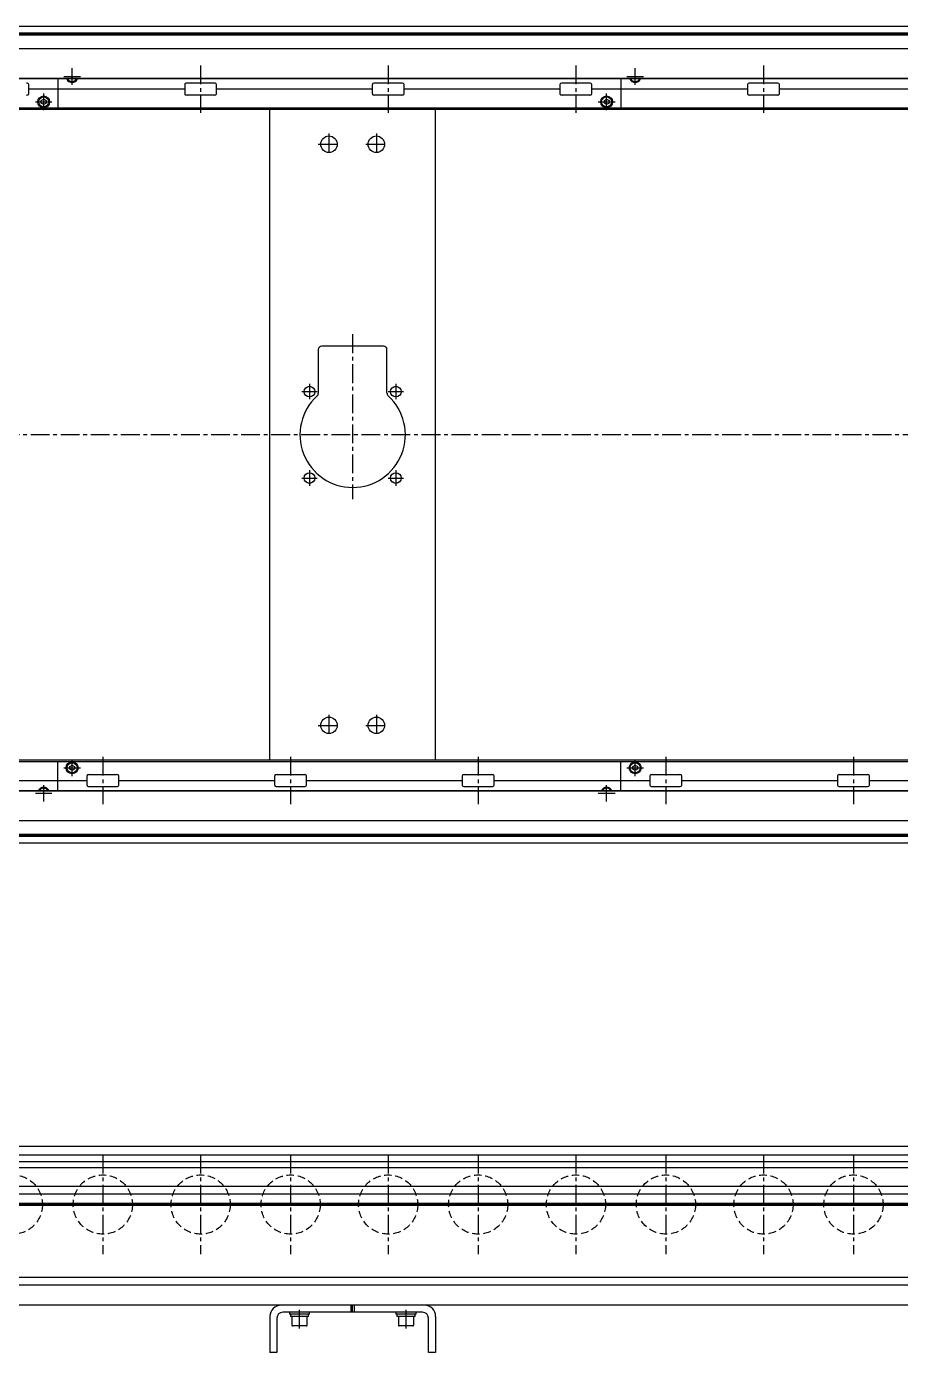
# Model space of a CAD drawing. Extents: x -10 to 4650, y -8 to 1201.
# Drawn here: x 2326 to 3064, y 28 to 1148 of the extents above; entities that cross this region are included whole.
import ezdxf

# ---------------------------------------------------------------- set-up
doc = ezdxf.new("R2010")
doc.units = 0
doc.header["$LTSCALE"] = 0.5
doc.linetypes.add('CENTER', pattern=[50.8, 31.75, -6.35, 6.35, -6.35])
doc.linetypes.add('DASHED', pattern=[19.05, 12.7, -6.35])
for name, color, linetype in [('MSM_CENTER', 1, 'CENTER'), ('MSM_CONTINUOUS', 7, 'CONTINUOUS'), ('MSM_DASHED', 4, 'DASHED')]:
    doc.layers.add(name, color=color, linetype=linetype)

msp = doc.modelspace()

# ---------------------------------------------------------------- linework, layer by layer
at = {"layer": 'MSM_CENTER'}
for p, q in [((2364.2, 1099.2), (2364.2, 1113.3)), ((2472.8, 1115.5), (2472.8, 1075.5)), ((2631.2, 1115.5), (2631.2, 1075.5)), ((2789.8, 1115.5), (2789.8, 1075.5)), ((2839.8, 1099.2), (2839.8, 1113.3)), ((2948.2, 1115.5), (2948.2, 1075.5)), ((2357.2, 1106.2), (2371.2, 1106.2)), ((2832.7, 1106.2), (2846.8, 1106.2)), ((2340.2, 1077.7), (2340.2, 1091.8)), ((2815.7, 1077.7), (2815.7, 1091.8)), ((2333.2, 1084.7), (2347.2, 1084.7)), ((2808.7, 1084.7), (2822.8, 1084.7)), ((2581.2, 1057.9), (2581.2, 1039.9)), ((2621.2, 1057.9), (2621.2, 1039.9)), ((2572.2, 1048.9), (2590.2, 1048.9)), ((2612.2, 1048.9), (2630.2, 1048.9)), ((2601.2, 888.4), (2601.2, 748.9)), ((2564.7, 846.4), (2564.7, 833.4)), ((2637.7, 846.4), (2637.7, 833.4)), ((2558.2, 839.9), (2571.2, 839.9)), ((2631.2, 839.9), (2644.2, 839.9)), ((3792.9, 803.4), (359.7, 803.4)), ((2564.7, 773.4), (2564.7, 760.4)), ((2637.7, 773.4), (2637.7, 760.4)), ((2558.2, 766.9), (2571.2, 766.9)), ((2631.2, 766.9), (2644.2, 766.9)), ((2581.2, 566.9), (2581.2, 548.9)), ((2621.2, 566.9), (2621.2, 548.9)), ((2572.2, 557.9), (2590.2, 557.9)), ((2612.2, 557.9), (2630.2, 557.9)), ((2364.2, 515), (2364.2, 529)), ((2390.2, 531.3), (2390.2, 491.3)), ((2548.8, 531.3), (2548.8, 491.3)), ((2707.2, 531.3), (2707.2, 491.3)), ((2839.8, 515), (2839.8, 529)), ((2865.8, 531.3), (2865.8, 491.3)), ((3024.2, 531.3), (3024.2, 491.3)), ((2357.2, 522), (2371.2, 522)), ((2832.7, 522), (2846.8, 522)), ((2340.2, 493.5), (2340.2, 507.5)), ((2815.7, 493.5), (2815.7, 507.5)), ((2333.2, 500.5), (2347.2, 500.5)), ((2808.7, 500.5), (2822.8, 500.5)), ((2390.2, 195), (2390.2, 111)), ((2472.8, 195), (2472.8, 111)), ((2548.8, 195), (2548.8, 111)), ((2631.2, 195), (2631.2, 111)), ((2707.2, 195), (2707.2, 111)), ((2789.8, 195), (2789.8, 111)), ((2865.8, 195), (2865.8, 111)), ((2948.2, 195), (2948.2, 111)), ((3024.2, 195), (3024.2, 111)), ((367.2, 153), (3783.3, 153)), ((2556.3, 48.4), (2556.3, 64)), ((2646.3, 48.4), (2646.3, 64))]:
    msp.add_line(p, q, dxfattribs=at)
at = {"layer": 'MSM_CONTINUOUS'}
for p, q in [((3782.8, 1148.4), (370.6, 1148.4)), ((3781.2, 1148.3), (372.2, 1148.3)), ((3756.6, 1142.9), (396.9, 1142.9)), ((3756.6, 1141.2), (396.9, 1141.2)), ((3756.5, 1142), (397, 1142)), ((3781.2, 1129.5), (372.2, 1129.5)), ((3781.2, 1104.1), (372.2, 1104.1)), ((3781.2, 1104.5), (422.2, 1104.5)), ((2327.7, 1091.5), (2327.7, 1099.5)), ((2352.2, 1104.1), (2352.2, 1079.4)), ((2364.2, 1103.9), (2363.9, 1104.1)), ((2364.6, 1104.1), (2364.2, 1103.9)), ((2459.3, 1099.5), (2459.3, 1091.5)), ((2484.2, 1100.5), (2461.3, 1100.5)), ((2486.2, 1091.5), (2486.2, 1099.5)), ((2617.8, 1099.5), (2617.8, 1091.5)), ((2642.7, 1100.5), (2619.8, 1100.5)), ((2644.7, 1091.5), (2644.7, 1099.5)), ((2776.3, 1099.5), (2776.3, 1091.5)), ((2801.2, 1100.5), (2778.3, 1100.5)), ((2803.2, 1091.5), (2803.2, 1099.5)), ((2827.8, 1104.1), (2827.8, 1079.4)), ((2839.8, 1103.9), (2839.4, 1104.1)), ((2840.1, 1104.1), (2839.8, 1103.9)), ((2934.8, 1099.5), (2934.8, 1091.5)), ((2959.7, 1100.5), (2936.8, 1100.5)), ((2961.7, 1091.5), (2961.7, 1099.5)), ((2459.3, 1095.5), (2327.7, 1095.5)), ((2338.2, 1085.9), (2340.2, 1087.1)), ((2340.2, 1087.1), (2342.2, 1085.9)), ((2484.2, 1090.5), (2461.3, 1090.5)), ((2617.8, 1095.5), (2486.2, 1095.5)), ((2642.7, 1090.5), (2619.8, 1090.5)), ((2776.3, 1095.5), (2644.7, 1095.5)), ((2801.2, 1090.5), (2778.3, 1090.5)), ((2934.8, 1095.5), (2803.2, 1095.5)), ((2813.8, 1085.9), (2815.7, 1087.1)), ((2815.7, 1087.1), (2817.8, 1085.9)), ((2959.7, 1090.5), (2936.8, 1090.5)), ((3093.3, 1095.5), (2961.7, 1095.5)), ((3778.8, 1079.4), (450.2, 1079.4)), ((3782.8, 1078.4), (450.2, 1078.4)), ((2338.2, 1083.6), (2338.2, 1085.9)), ((2340.2, 1082.4), (2338.2, 1083.6)), ((2342.2, 1083.6), (2340.2, 1082.4)), ((2342.2, 1085.9), (2342.2, 1083.6)), ((2531.2, 528.4), (2531.2, 1078.4)), ((2671.3, 528.4), (2671.3, 1078.4)), ((2813.8, 1083.6), (2813.8, 1085.9)), ((2815.7, 1082.4), (2813.8, 1083.6)), ((2817.8, 1083.6), (2815.7, 1082.4)), ((2817.8, 1085.9), (2817.8, 1083.6)), ((2572.2, 875.4), (2572.2, 838.5)), ((2627.2, 878.4), (2575.2, 878.4)), ((2630.2, 838.5), (2630.2, 875.4)), ((3782.8, 528.4), (450.2, 528.4)), ((450.2, 527.4), (3778.8, 527.4)), ((2352.2, 502.6), (2352.2, 527.4)), ((2827.8, 502.6), (2827.8, 527.4)), ((2362.2, 523.2), (2364.2, 524.4)), ((2362.2, 520.9), (2362.2, 523.2)), ((2364.2, 519.7), (2362.2, 520.9)), ((2364.2, 524.4), (2366.2, 523.2)), ((2366.2, 520.9), (2364.2, 519.7)), ((2366.2, 523.2), (2366.2, 520.9)), ((2378.8, 516.3), (2401.7, 516.3)), ((2537.3, 516.3), (2560.2, 516.3)), ((2695.8, 516.3), (2718.7, 516.3)), ((2837.8, 523.2), (2839.8, 524.4)), ((2837.8, 520.9), (2837.8, 523.2)), ((2839.8, 519.7), (2837.8, 520.9)), ((2839.8, 524.4), (2841.8, 523.2)), ((2841.8, 520.9), (2839.8, 519.7)), ((2841.8, 523.2), (2841.8, 520.9)), ((2854.3, 516.3), (2877.2, 516.3)), ((3012.8, 516.3), (3035.7, 516.3)), ((2245.2, 511.3), (2376.8, 511.3)), ((2376.8, 515.3), (2376.8, 507.3)), ((2378.8, 506.3), (2401.7, 506.3)), ((2403.7, 507.3), (2403.7, 515.3)), ((2403.7, 511.3), (2535.3, 511.3)), ((2535.3, 515.3), (2535.3, 507.3)), ((2537.3, 506.3), (2560.2, 506.3)), ((2562.2, 507.3), (2562.2, 515.3)), ((2562.2, 511.3), (2693.8, 511.3)), ((2693.8, 515.3), (2693.8, 507.3)), ((2695.8, 506.3), (2718.7, 506.3)), ((2720.7, 507.3), (2720.7, 515.3)), ((2720.7, 511.3), (2852.3, 511.3)), ((2852.3, 515.3), (2852.3, 507.3)), ((2854.3, 506.3), (2877.2, 506.3)), ((2879.2, 507.3), (2879.2, 515.3)), ((2879.2, 511.3), (3010.8, 511.3)), ((3010.8, 515.3), (3010.8, 507.3)), ((3012.8, 506.3), (3035.7, 506.3)), ((3037.7, 507.3), (3037.7, 515.3)), ((3037.7, 511.3), (3169.3, 511.3)), ((3781.2, 502.6), (372.2, 502.6)), ((3781.2, 502.2), (422.2, 502.2)), ((2339.9, 502.6), (2340.2, 502.9)), ((2340.2, 502.9), (2340.6, 502.6)), ((2815.4, 502.6), (2815.7, 502.9)), ((2815.7, 502.9), (2816.1, 502.6)), ((3781.2, 477.2), (372.2, 477.2)), ((3756.6, 465.6), (396.9, 465.6)), ((3756.6, 463.9), (396.9, 463.9)), ((3756.5, 464.7), (397, 464.7)), ((3782.8, 458.4), (370.6, 458.4)), ((3781.2, 458.4), (372.2, 458.4)), ((3781.2, 202), (372.2, 202)), ((3781.2, 194.6), (674.4, 194.6)), ((3665.2, 189), (676.6, 189)), ((3665.2, 184), (678.6, 184)), ((3565.2, 168.3), (667.2, 168.3)), ((3565.2, 161.8), (682.2, 161.8)), ((3565.2, 153.9), (682.2, 153.9)), ((3565.2, 153), (682.2, 153)), ((3565.2, 152.1), (682.2, 152.1)), ((3565.2, 91.3), (682.2, 91.3)), ((3565.2, 84.8), (679.7, 84.8)), ((3782.8, 68), (472.2, 68)), ((2599.8, 62), (2599.8, 68)), ((2601.2, 62), (2601.2, 68)), ((2602.8, 62), (2602.8, 68)), ((2531.2, 58.5), (2531.2, 28)), ((2537.2, 57), (2537.2, 28)), ((2660.2, 62), (2542.2, 62)), ((2547.8, 62), (2547.8, 60.4)), ((2564.7, 60.4), (2547.8, 60.4)), ((2548.6, 60.4), (2548.6, 58.4)), ((2563.9, 58.4), (2548.6, 58.4)), ((2549.8, 58.4), (2549.8, 51.2)), ((2562.8, 51.2), (2562.8, 58.4)), ((2563.9, 58.4), (2563.9, 60.4)), ((2564.7, 60.4), (2564.7, 62)), ((2637.7, 62), (2637.7, 60.4)), ((2654.8, 60.4), (2637.7, 60.4)), ((2638.6, 60.4), (2638.6, 58.4)), ((2653.9, 58.4), (2638.6, 58.4)), ((2639.8, 58.4), (2639.8, 51.2)), ((2652.8, 51.2), (2652.8, 58.4)), ((2653.9, 58.4), (2653.9, 60.4)), ((2654.8, 60.4), (2654.8, 62)), ((2665.2, 28), (2665.2, 57)), ((2671.3, 58.5), (2671.3, 28)), ((2561.9, 50.4), (2550.6, 50.4)), ((2651.9, 50.4), (2640.6, 50.4)), ((2537.2, 28), (2531.2, 28)), ((2671.3, 28), (2665.2, 28))]:
    msp.add_line(p, q, dxfattribs=at)
for centre, radius in [((2340.2, 1084.7), 5), ((2340.2, 1084.7), 4.25), ((2815.7, 1084.7), 5), ((2815.7, 1084.7), 4.25), ((2581.2, 1048.9), 7), ((2621.2, 1048.9), 7), ((2564.7, 839.9), 4.5), ((2637.7, 839.9), 4.5), ((2564.7, 766.9), 4.5), ((2637.7, 766.9), 4.5), ((2581.2, 557.9), 7), ((2621.2, 557.9), 7), ((2364.2, 522), 5), ((2839.8, 522), 5), ((2364.2, 522), 4.25), ((2839.8, 522), 4.25)]:
    msp.add_circle(centre, radius, dxfattribs=at)
for centre, radius, start, end in [((2325.7, 1097.1), 3.41, 64.7546, 90.3313), ((2326.8, 1099.4), 0.882, 7.8973, 64.4672), ((2364.2, 1106.2), 5, 204.8346, 335.1654), ((2364.2, 1106.2), 4.25, 209.6116, 330.3884), ((2460.2, 1099.4), 0.882, 115.5328, 172.1027), ((2461.3, 1097.1), 3.41, 89.6687, 115.2454), ((2484.2, 1097.1), 3.41, 64.7546, 90.3313), ((2485.3, 1099.4), 0.882, 7.8973, 64.4672), ((2618.7, 1099.4), 0.882, 115.5328, 172.1027), ((2619.8, 1097.1), 3.41, 89.6687, 115.2454), ((2642.7, 1097.1), 3.41, 64.7546, 90.3313), ((2643.8, 1099.4), 0.882, 7.8973, 64.4672), ((2777.2, 1099.4), 0.882, 115.5328, 172.1027), ((2778.3, 1097.1), 3.41, 89.6687, 115.2454), ((2801.2, 1097.1), 3.41, 64.7546, 90.3313), ((2802.3, 1099.4), 0.882, 7.8973, 64.4672), ((2839.8, 1106.2), 5, 204.8346, 335.1654), ((2839.8, 1106.2), 4.25, 209.6116, 330.3884), ((2935.7, 1099.4), 0.882, 115.5328, 172.1027), ((2936.8, 1097.1), 3.41, 89.6687, 115.2454), ((2959.7, 1097.1), 3.41, 64.7546, 90.3313), ((2960.8, 1099.4), 0.882, 7.8973, 64.4672), ((2325.7, 1093.9), 3.41, 269.6687, 295.2454), ((2326.8, 1091.6), 0.882, 295.5328, 352.1027), ((2460.2, 1091.6), 0.882, 187.8973, 244.4672), ((2461.3, 1093.9), 3.41, 244.7546, 270.3313), ((2484.2, 1093.9), 3.41, 269.6687, 295.2454), ((2485.3, 1091.6), 0.882, 295.5328, 352.1027), ((2618.7, 1091.6), 0.882, 187.8973, 244.4672), ((2619.8, 1093.9), 3.41, 244.7546, 270.3313), ((2642.7, 1093.9), 3.41, 269.6687, 295.2454), ((2643.8, 1091.6), 0.882, 295.5328, 352.1027), ((2777.2, 1091.6), 0.882, 187.8973, 244.4672), ((2778.3, 1093.9), 3.41, 244.7546, 270.3313), ((2801.2, 1093.9), 3.41, 269.6687, 295.2454), ((2802.3, 1091.6), 0.882, 295.5328, 352.1027), ((2935.7, 1091.6), 0.882, 187.8973, 244.4672), ((2936.8, 1093.9), 3.41, 244.7546, 270.3313), ((2959.7, 1093.9), 3.41, 269.6687, 295.2454), ((2960.8, 1091.6), 0.882, 295.5328, 352.1027), ((2575.2, 875.4), 3, 90, 180), ((2627.2, 875.4), 3, 0, 90), ((2601.2, 803.4), 44.5, 132.3521, 47.6479), ((2569.2, 838.5), 3, 312.3521, 360), ((2633.3, 838.5), 3, 180, 227.6479), ((2377.7, 515.2), 0.882, 115.5328, 172.1027), ((2378.8, 512.9), 3.41, 89.6687, 115.2454), ((2401.7, 512.9), 3.41, 64.7546, 90.3313), ((2402.8, 515.2), 0.882, 7.8973, 64.4672), ((2536.2, 515.2), 0.882, 115.5328, 172.1027), ((2537.3, 512.9), 3.41, 89.6687, 115.2454), ((2560.2, 512.9), 3.41, 64.7546, 90.3313), ((2561.3, 515.2), 0.882, 7.8973, 64.4672), ((2694.7, 515.2), 0.882, 115.5328, 172.1027), ((2695.8, 512.9), 3.41, 89.6687, 115.2454), ((2718.7, 512.9), 3.41, 64.7546, 90.3313), ((2719.8, 515.2), 0.882, 7.8973, 64.4672), ((2853.2, 515.2), 0.882, 115.5328, 172.1027), ((2854.3, 512.9), 3.41, 89.6687, 115.2454), ((2877.2, 512.9), 3.41, 64.7546, 90.3313), ((2878.3, 515.2), 0.882, 7.8973, 64.4672), ((3011.7, 515.2), 0.882, 115.5328, 172.1027), ((3012.8, 512.9), 3.41, 89.6687, 115.2454), ((3035.7, 512.9), 3.41, 64.7546, 90.3313), ((3036.8, 515.2), 0.882, 7.8973, 64.4672), ((2340.2, 500.5), 5, 24.8346, 155.1654), ((2340.2, 500.5), 4.25, 29.6116, 150.3884), ((2377.7, 507.4), 0.882, 187.8973, 244.4672), ((2378.8, 509.7), 3.41, 244.7546, 270.3313), ((2401.7, 509.7), 3.41, 269.6687, 295.2454), ((2402.8, 507.4), 0.882, 295.5328, 352.1027), ((2536.2, 507.4), 0.882, 187.8973, 244.4672), ((2537.3, 509.7), 3.41, 244.7546, 270.3313), ((2560.2, 509.7), 3.41, 269.6687, 295.2454), ((2561.3, 507.4), 0.882, 295.5328, 352.1027), ((2694.7, 507.4), 0.882, 187.8973, 244.4672), ((2695.8, 509.7), 3.41, 244.7546, 270.3313), ((2718.7, 509.7), 3.41, 269.6687, 295.2454), ((2719.8, 507.4), 0.882, 295.5328, 352.1027), ((2815.7, 500.5), 5, 24.8346, 155.1654), ((2815.7, 500.5), 4.25, 29.6116, 150.3884), ((2853.2, 507.4), 0.882, 187.8973, 244.4672), ((2854.3, 509.7), 3.41, 244.7546, 270.3313), ((2877.2, 509.7), 3.41, 269.6687, 295.2454), ((2878.3, 507.4), 0.882, 295.5328, 352.1027), ((3011.7, 507.4), 0.882, 187.8973, 244.4672), ((3012.8, 509.7), 3.41, 244.7546, 270.3313), ((3035.7, 509.7), 3.41, 269.6687, 295.2454), ((3036.8, 507.4), 0.882, 295.5328, 352.1027), ((2540.8, 58.5), 9.5, 90, 180), ((2661.8, 58.5), 9.5, 0, 90), ((2542.2, 57), 5, 90, 180), ((2660.2, 57), 5, 0, 90), ((2550.6, 51.2), 0.8, 180, 270), ((2561.9, 51.2), 0.8, 270, 0), ((2640.6, 51.2), 0.8, 180, 270), ((2651.9, 51.2), 0.8, 270, 0)]:
    msp.add_arc(centre, radius, start, end, dxfattribs=at)
at = {"layer": 'MSM_DASHED'}
for centre in [(2314.2, 153), (2390.2, 153), (2472.8, 153), (2548.8, 153), (2631.2, 153), (2707.2, 153), (2789.8, 153), (2865.8, 153), (2948.2, 153), (3024.2, 153)]:
    msp.add_circle(centre, 25, dxfattribs=at)

doc.saveas('drawing.dxf')
